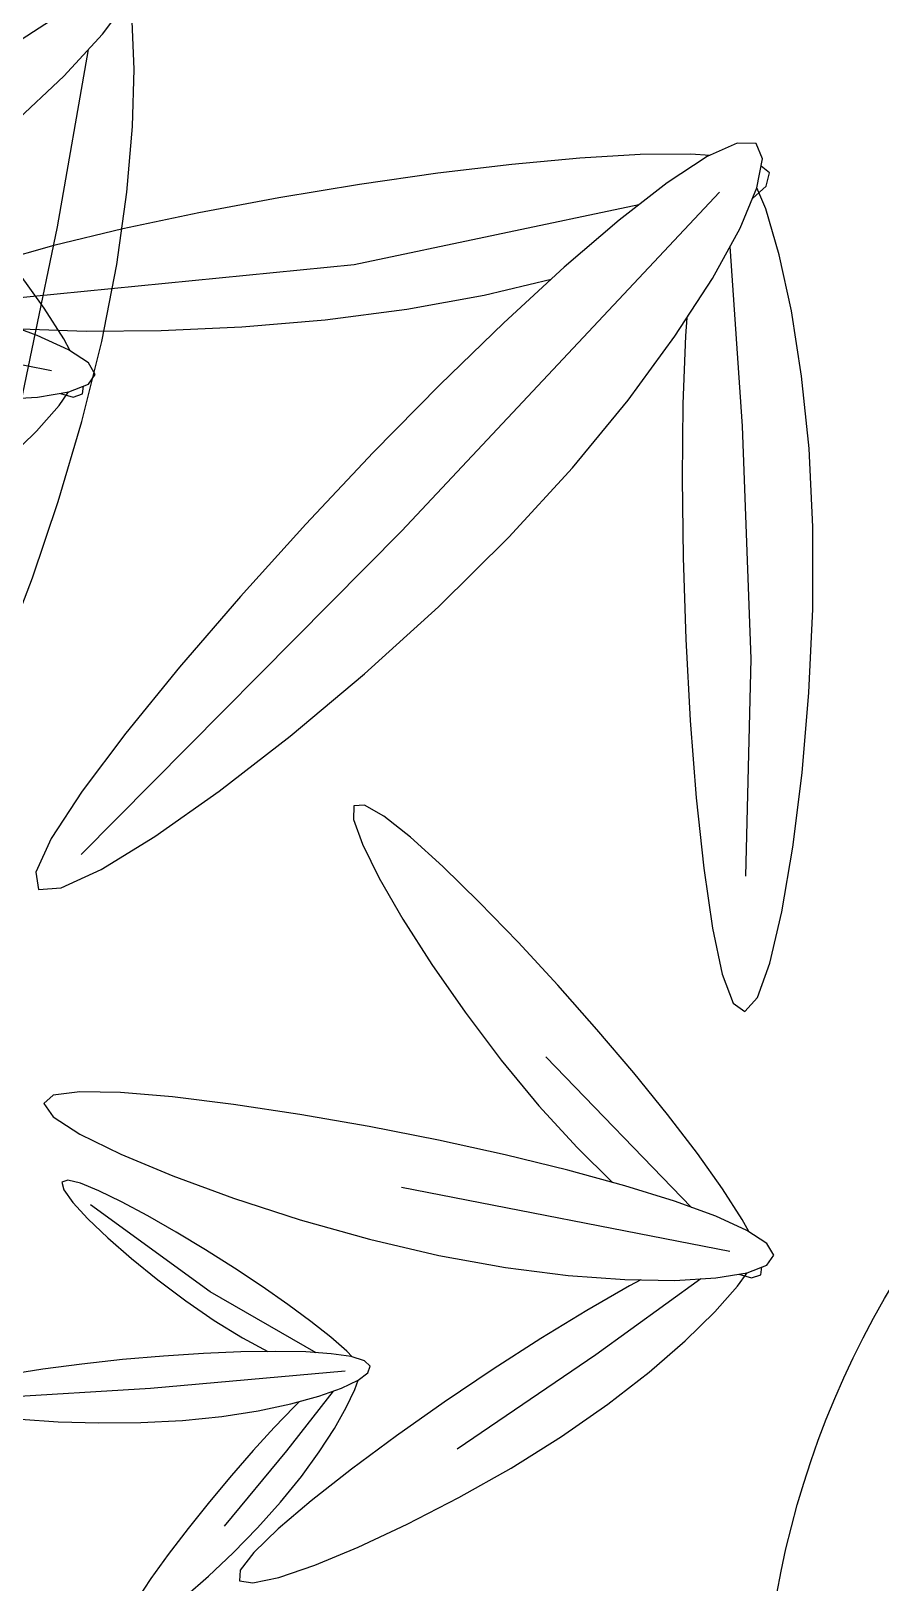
# Model space of a CAD drawing. Extents: x 302512 to 1034855, y -184136 to 410364.
# Drawn here: x 584451 to 585387, y 148412 to 150122 of the extents above; entities that cross this region are included whole.
import ezdxf

# ---------------------------------------------------------------- set-up
doc = ezdxf.new("R2010")
doc.units = 0
doc.header["$MEASUREMENT"] = 0
for name, color, linetype in [('LAYER4', 1, 'Continuous'), ('坐椅', 7, 'Continuous'), ('支路', 7, 'Continuous'), ('树', 80, 'Continuous'), ('绿化', 97, 'Continuous'), ('绿地', 3, 'Continuous')]:
    doc.layers.add(name, color=color, linetype=linetype)
doc.styles.add('DIM_FONT', font='SIMPLEX.shx', dxfattribs={"width": 0.8})

# ---------------------------------------------------------------- blocks, each defined once
blk = doc.blocks.new('_F43BVI')
at = {"layer": '绿地'}
for p, q in [((-0.11005, 1.04519), (-0.11426, 1.04242)), ((-0.10461, 1.04173), (-0.11005, 1.04519)), ((-0.09469, 1.03829), (-0.10529, 1.03746)), ((-0.10117, 1.03392), (-0.10461, 1.04173)), ((-0.07257, 1.03766), (-0.09469, 1.03829)), ((-0.04601, 1.03496), (-0.07257, 1.03766)), ((-0.01581, 1.03007), (-0.04601, 1.03496)), ((0.01725, 1.0229), (-0.01581, 1.03007)), ((0.0524, 1.01334), (0.01725, 1.0229)), ((-0.12633, 1.02131), (-0.12962, 1.01317)), ((-0.10868, 1.02029), (-0.00488, 0.8314)), ((-0.08319, 1.01708), (-0.00221, 0.99658)), ((-0.12962, 1.01317), (-0.13671, 0.99071)), ((0.08872, 1.00142), (0.0524, 1.01334)), ((0.12488, 0.98778), (0.08872, 1.00142)), ((-0.00221, 0.99658), (0.10166, 0.96701)), ((-0.13671, 0.99071), (-0.14382, 0.96366)), ((-0.05797, 0.98787), (-0.05024, 0.98471)), ((0.15941, 0.9732), (0.12488, 0.98778)), ((-0.11471, 0.98297), (-0.12917, 0.84887)), ((-0.05024, 0.98471), (-0.02055, 0.97375)), ((-0.02055, 0.97375), (0.01218, 0.96267)), ((0.19086, 0.95847), (0.15941, 0.9732)), ((0.10166, 0.96701), (0.1968, 0.93333)), ((-0.14382, 0.96366), (-0.15082, 0.9328)), ((0.01218, 0.96267), (0.04721, 0.95172)), ((0.21775, 0.94436), (0.19086, 0.95847)), ((0.04721, 0.95172), (0.08365, 0.94118)), ((0.23863, 0.93167), (0.21775, 0.94436)), ((0.08365, 0.94118), (0.12014, 0.93145)), ((-0.15082, 0.9328), (-0.15754, 0.8989)), ((-0.09716, 0.90173), (-0.09451, 0.93363)), ((0.12014, 0.93145), (0.15519, 0.92296)), ((0.25203, 0.92117), (0.23863, 0.93167)), ((0.15519, 0.92296), (0.18729, 0.91611)), ((0.18729, 0.91611), (0.21497, 0.91133)), ((0.2565, 0.91365), (0.25203, 0.92117)), ((0.21497, 0.91133), (0.23672, 0.90905)), ((0.23672, 0.90905), (0.25106, 0.90968)), ((0.25106, 0.90968), (0.2565, 0.91365)), ((-0.10205, 0.86564), (-0.09716, 0.90173)), ((-0.15754, 0.8989), (-0.16382, 0.86274)), ((0.34789, 0.88256), (0.33148, 0.87829)), ((0.35411, 0.88367), (0.34789, 0.88256)), ((0.3749, 0.88288), (0.3716, 0.88439)), ((0.37487, 0.87824), (0.3749, 0.88288)), ((0.36024, 0.87251), (0.28477, 0.73692)), ((0.31225, 0.87228), (0.29075, 0.86473)), ((0.33148, 0.87829), (0.31225, 0.87228)), ((0.37143, 0.87315), (0.37487, 0.87824)), ((0.37657, 0.87088), (0.37201, 0.87702)), ((-0.10913, 0.82807), (-0.10205, 0.86564)), ((0.29075, 0.86473), (0.26751, 0.85585)), ((0.38466, 0.85714), (0.37657, 0.87088)), ((-0.16382, 0.86274), (-0.16951, 0.82523)), ((0.33517, 0.86191), (0.24785, 0.8194)), ((0.39317, 0.83991), (0.38466, 0.85714)), ((0.26751, 0.85585), (0.24305, 0.84585)), ((0.36804, 0.85574), (0.38653, 0.79851)), ((-0.12917, 0.84887), (-0.16426, 0.68914)), ((0.24305, 0.84585), (0.218, 0.83496)), ((0.40175, 0.81962), (0.39317, 0.83991)), ((-0.00488, 0.8314), (0.09169, 0.64362)), ((0.218, 0.83496), (0.1933, 0.82361)), ((0.29235, 0.82011), (0.31281, 0.83071)), ((0.35988, 0.82918), (0.36091, 0.82326)), ((-0.16951, 0.82523), (-0.1744, 0.78779)), ((-0.11794, 0.79044), (-0.10913, 0.82807)), ((0.1933, 0.82361), (0.16996, 0.81224)), ((0.36091, 0.82326), (0.36559, 0.80096)), ((0.26846, 0.80929), (0.29235, 0.82011)), ((0.41003, 0.79671), (0.40175, 0.81962)), ((0.16996, 0.81224), (0.149, 0.8013)), ((0.24284, 0.79922), (0.26846, 0.80929)), ((0.149, 0.8013), (0.13146, 0.79125)), ((0.36559, 0.80096), (0.37136, 0.77675)), ((0.21652, 0.79019), (0.24284, 0.79922)), ((0.38653, 0.79851), (0.40825, 0.72385)), ((0.41765, 0.77162), (0.41003, 0.79671)), ((-0.24713, 0.78003), (-0.26846, 0.78594)), ((-0.1744, 0.78779), (-0.17825, 0.75194)), ((-0.12789, 0.7543), (-0.11794, 0.79044)), ((0.13146, 0.79125), (0.11834, 0.78253)), ((0.19067, 0.78243), (0.21652, 0.79019)), ((-0.22199, 0.77105), (-0.24713, 0.78003)), ((0.11834, 0.78253), (0.11068, 0.77559)), ((0.16647, 0.77617), (0.19067, 0.78243)), ((-0.28635, 0.7718), (-0.23074, 0.56357)), ((-0.19383, 0.75909), (-0.22199, 0.77105)), ((0.11068, 0.77559), (0.10948, 0.7709)), ((0.10948, 0.7709), (0.11542, 0.76877)), ((0.12767, 0.7691), (0.14508, 0.77165)), ((0.14508, 0.77165), (0.16647, 0.77617)), ((0.37136, 0.77675), (0.37808, 0.7512)), ((0.42428, 0.74491), (0.41765, 0.77162)), ((0.11542, 0.76877), (0.12767, 0.7691)), ((-0.26237, 0.76259), (-0.18863, 0.72331)), ((-0.16344, 0.74422), (-0.19383, 0.75909)), ((-0.17825, 0.75194), (-0.18085, 0.71921)), ((-0.13839, 0.7212), (-0.12789, 0.7543)), ((0.37808, 0.7512), (0.38561, 0.72494)), ((-0.13161, 0.72653), (-0.16344, 0.74422)), ((0.4298, 0.71763), (0.42428, 0.74491)), ((-0.18863, 0.72331), (-0.09486, 0.66976)), ((-0.14886, 0.6927), (-0.13839, 0.7212)), ((-0.09919, 0.70626), (-0.13161, 0.72653)), ((0.38561, 0.72494), (0.39364, 0.69897)), ((-0.18085, 0.71921), (-0.18198, 0.69115)), ((0.43413, 0.69099), (0.4298, 0.71763)), ((-0.15465, 0.70594), (-0.17387, 0.69993)), ((-0.13824, 0.71021), (-0.15465, 0.70594)), ((-0.13202, 0.71132), (-0.13824, 0.71021)), ((-0.1147, 0.70081), (-0.11125, 0.70589)), ((-0.11122, 0.71053), (-0.11452, 0.71204)), ((-0.11125, 0.70589), (-0.11122, 0.71053)), ((-0.06734, 0.68437), (-0.09919, 0.70626)), ((-0.12588, 0.70017), (-0.20135, 0.56457)), ((-0.10955, 0.69853), (-0.11412, 0.70467)), ((0.39364, 0.69897), (0.40187, 0.67434)), ((-0.10147, 0.68479), (-0.10955, 0.69853)), ((-0.09295, 0.66756), (-0.10147, 0.68479)), ((-0.0373, 0.66196), (-0.06734, 0.68437)), ((0.35769, 0.68563), (0.33738, 0.59741)), ((0.34914, 0.68926), (0.34063, 0.6842)), ((0.35244, 0.69089), (0.34914, 0.68926)), ((0.3671, 0.68736), (0.36355, 0.69006)), ((0.37386, 0.68097), (0.3671, 0.68736)), ((0.43718, 0.66618), (0.43413, 0.69099)), ((0.33084, 0.67772), (0.32001, 0.67)), ((0.34063, 0.6842), (0.33084, 0.67772)), ((0.36478, 0.6775), (0.38442, 0.64842)), ((0.38143, 0.6727), (0.37386, 0.68097)), ((0.34536, 0.67562), (0.30332, 0.63765)), ((0.32001, 0.67), (0.30843, 0.66126)), ((0.38952, 0.66272), (0.38143, 0.6727)), ((0.40187, 0.67434), (0.40998, 0.65214)), ((0.39788, 0.65123), (0.38952, 0.66272)), ((0.43887, 0.64438), (0.43718, 0.66618)), ((-0.01029, 0.64014), (-0.0373, 0.66196)), ((0.30843, 0.66126), (0.29635, 0.65169)), ((0.36451, 0.66129), (0.36605, 0.65814)), ((0.36605, 0.65814), (0.37228, 0.6464)), ((0.29635, 0.65169), (0.28407, 0.64153)), ((0.32814, 0.64526), (0.33789, 0.65452)), ((0.38442, 0.64842), (0.40869, 0.61011)), ((0.40621, 0.6384), (0.39788, 0.65123)), ((0.40998, 0.65214), (0.41766, 0.63343)), ((0.28407, 0.64153), (0.27207, 0.63116)), ((0.31651, 0.63532), (0.32814, 0.64526)), ((0.37228, 0.6464), (0.37944, 0.63377)), ((0.43912, 0.62679), (0.43887, 0.64438)), ((0.30332, 0.63765), (0.24765, 0.59742)), ((0.30378, 0.62553), (0.31651, 0.63532)), ((0.41426, 0.62451), (0.40621, 0.6384)), ((0.27207, 0.63116), (0.26083, 0.62101)), ((0.37944, 0.63377), (0.38735, 0.62055)), ((0.41766, 0.63343), (0.42459, 0.61929)), ((0.43784, 0.6146), (0.43912, 0.62679)), ((0.26083, 0.62101), (0.25087, 0.61148)), ((0.2905, 0.6162), (0.30378, 0.62553)), ((0.38735, 0.62055), (0.39583, 0.60705)), ((0.42178, 0.61012), (0.41426, 0.62451)), ((0.27728, 0.60766), (0.2905, 0.6162)), ((0.42459, 0.61929), (0.43046, 0.61079)), ((0.43497, 0.60899), (0.43784, 0.6146)), ((0.25087, 0.61148), (0.24266, 0.603)), ((0.26473, 0.60023), (0.27728, 0.60766)), ((0.39583, 0.60705), (0.40454, 0.5938)), ((0.42852, 0.5959), (0.42178, 0.61012)), ((0.43046, 0.61079), (0.43497, 0.60899)), ((0.24266, 0.603), (0.23673, 0.59599)), ((0.25348, 0.59423), (0.26473, 0.60023)), ((0.23673, 0.59599), (0.23356, 0.59086)), ((0.23356, 0.59086), (0.23365, 0.58804)), ((0.24413, 0.58998), (0.25348, 0.59423)), ((0.33738, 0.59741), (0.31512, 0.51157)), ((0.40454, 0.5938), (0.41314, 0.58133)), ((0.43425, 0.58249), (0.42852, 0.5959)), ((0.23365, 0.58804), (0.23732, 0.58781)), ((0.23732, 0.58781), (0.24413, 0.58998)), ((0.41314, 0.58133), (0.42129, 0.57021)), ((0.42129, 0.57021), (0.42862, 0.56097))]:
    blk.add_line(p, q, dxfattribs=at)
for points in [[(-0.04357, 0.83017), (-0.02172, 0.79024), (0.00085, 0.75094), (0.02325, 0.71392), (0.04457, 0.68079), (0.06391, 0.65319), (0.08036, 0.63274), (0.09303, 0.62106), (0.101, 0.61979), (0.10363, 0.62996), (0.10123, 0.65025), (0.09438, 0.67876), (0.08365, 0.71358), (0.0696, 0.75281), (0.05281, 0.79454), (0.03384, 0.83686), (0.01327, 0.87787), (-0.0083, 0.91587), (-0.03016, 0.95009), (-0.05154, 0.97993), (-0.0717, 1.00483), (-0.08987, 1.0242), (-0.10531, 1.03747), (-0.11725, 1.04407), (-0.12496, 1.04342), (-0.12786, 1.03517), (-0.12618, 1.01996), (-0.12034, 0.99863), (-0.11078, 0.97204), (-0.09789, 0.94104), (-0.08212, 0.90649), (-0.06387, 0.86925)], [(0.26921, 0.76005), (0.25322, 0.73144), (0.2379, 0.70263), (0.22389, 0.6748), (0.21185, 0.64912), (0.20242, 0.62676), (0.19624, 0.6089), (0.19397, 0.59671), (0.19624, 0.59136), (0.20345, 0.59365), (0.21491, 0.60288), (0.22967, 0.61796), (0.2468, 0.63784), (0.26535, 0.66142), (0.28437, 0.68763), (0.30292, 0.71539), (0.32006, 0.74363), (0.33498, 0.77134), (0.34748, 0.79776), (0.3575, 0.82222), (0.36497, 0.84404), (0.36982, 0.86254), (0.37201, 0.87703), (0.37146, 0.88684), (0.36812, 0.89129), (0.36198, 0.88991), (0.35334, 0.88306), (0.34257, 0.87134), (0.33001, 0.85533), (0.31604, 0.83561), (0.30101, 0.81276), (0.28528, 0.78738)]]:
    blk.add_lwpolyline(points, close=True, dxfattribs=at)
for points in [[(-0.24052, 0.71895), (-0.25413, 0.74794), (-0.26715, 0.7711), (-0.27896, 0.78768)], [(-0.12116, 0.67169), (-0.1163, 0.69019), (-0.11411, 0.70469), (-0.11466, 0.7145), (-0.11801, 0.71894), (-0.12415, 0.71756), (-0.13278, 0.71071), (-0.14356, 0.69899), (-0.15611, 0.68298)], [(0.33217, 0.53574), (0.33874, 0.55196), (0.34515, 0.56973), (0.35104, 0.58829), (0.35607, 0.6069), (0.35994, 0.62484), (0.36266, 0.64167), (0.3643, 0.657), (0.36495, 0.67044), (0.36468, 0.68159), (0.36355, 0.69007), (0.36165, 0.69548), (0.35906, 0.69743), (0.35584, 0.69566), (0.35211, 0.69042), (0.34797, 0.68211), (0.34354, 0.6711), (0.3389, 0.65778), (0.33418, 0.64255), (0.32948, 0.62577), (0.32491, 0.60785), (0.32059, 0.58923), (0.31667, 0.5706), (0.31334, 0.55274), (0.31075, 0.53639)]]:
    blk.add_lwpolyline(points, dxfattribs=at)
at = {"style": 'DIM_FONT', "width": 0.7, "flags": 9}
for tag in ['YSIZE', 'XSIZE']:
    blk.add_attdef(tag, (0, 0), '', height=0.5, dxfattribs=at)
blk = doc.blocks.new('ZU')
at = {"layer": '绿地', "xscale": 1.5, "yscale": 1.5, "zscale": 0.001, "rotation": 260.5308552460376}
blk.add_blockref('_F43BVI', (-0.8522, 0.1655), dxfattribs=at)
blk = doc.blocks.new('A$C0B5A7686')
at = {"layer": '树', "linetype": 'ByBlock', "xscale": 640, "yscale": 640, "zscale": 640, "rotation": 151.15692544915}
blk.add_blockref('ZU', (642.75, 1492.57), dxfattribs=at)
blk = doc.blocks.new('A$C750B0621')
at = {"layer": '树'}
blk.add_blockref('A$C0B5A7686', (0, 0), dxfattribs=at)
blk = doc.blocks.new('A$C5AB93D8E')
at = {"layer": '绿化', "xscale": 0.8, "yscale": 0.8, "zscale": 0.8}
blk.add_blockref('A$C750B0621', (0, 0), dxfattribs=at)
blk = doc.blocks.new('A$C68DB62A4')
at = {"layer": '绿化', "rotation": 236.3690562220917}
blk.add_blockref('A$C5AB93D8E', (801.7, 2393.52), dxfattribs=at)
blk = doc.blocks.new('_F37GYG')
at = {"layer": '绿化', "linetype": 'ByBlock', "xscale": 0.2867748092958204, "yscale": 0.2867748092958204, "zscale": 0.2867748092958204}
blk.add_blockref('A$C68DB62A4', (-306.06, -300.5), dxfattribs=at)
at = {"style": 'DIM_FONT', "width": 0.8, "flags": 9}
for tag in ['YSIZE', 'XSIZE']:
    blk.add_attdef(tag, (0, 0), '', height=0.5, dxfattribs=at)
blk = doc.blocks.new('A$C027A6E26')
at = {"layer": 'LAYER4'}
blk.add_circle((756.6, 756.4), 750, dxfattribs=at)
at = {"layer": 'LAYER4', "ltscale": 1000, "style": 'DIM_FONT', "width": 0.8, "flags": 9}
for tag in ['YSIZE', 'XSIZE']:
    blk.add_attdef(tag, (756.6, 756.4), '', height=0.25, rotation=162.2754, dxfattribs=at)

msp = doc.modelspace()

# ---------------------------------------------------------------- block references
at = {"layer": '坐椅', "xscale": 10.78272, "yscale": 10.78272, "zscale": 10.78272}
msp.add_blockref('_F37GYG', (582930.3, 148546.9, -116953.2), dxfattribs=at)
at = {"layer": '支路', "xscale": 1.3524, "yscale": 1.3524, "zscale": 1.3524, "rotation": 4.248435238497092}
msp.add_blockref('A$C027A6E26', (585325.8, 147124.3), dxfattribs=at)

doc.saveas('drawing.dxf')
